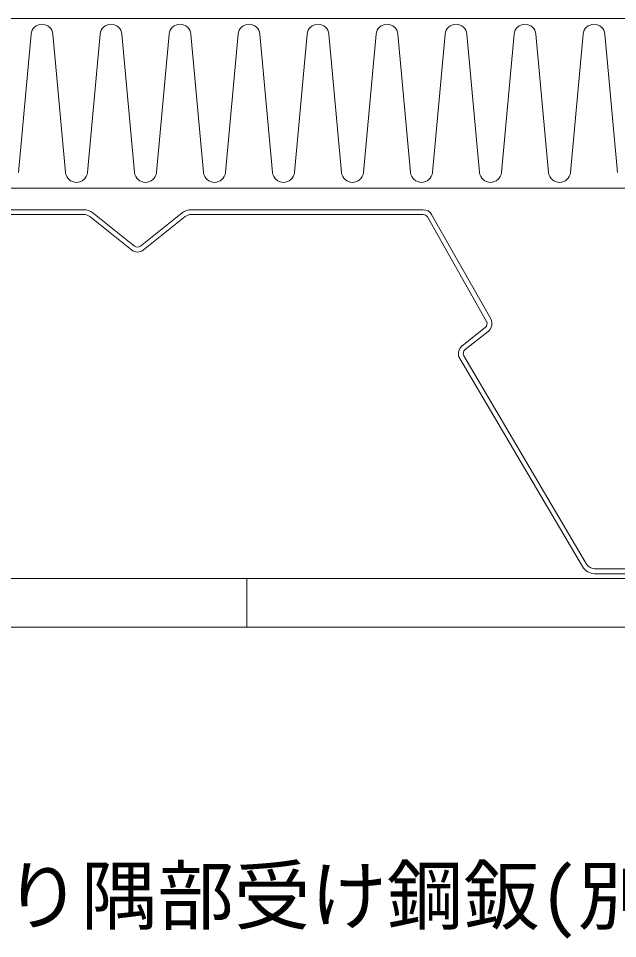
# Model space of a CAD drawing. Units: millimetres, scale not verified. Extents: x -840 to 840, y -594 to 594.
# Drawn here: x -181.4 to -57.9, y -337 to -147.5 of the extents above; entities that cross this region are included whole.
import ezdxf
from ezdxf.enums import TextEntityAlignment as Align

# ---------------------------------------------------------------- set-up
doc = ezdxf.new("R2010")
doc.units = ezdxf.units.MM
doc.header["$LTSCALE"] = 2
for name, color, linetype, lineweight in [('0-0_鋼材(C型・H鋼ｅｔｃ)', 7, 'Continuous', 9), ('0-2_躯体', 7, 'Continuous', 9), ('0-3_断熱材', 4, 'Continuous', 9), ('0-6_タイトル文字', 5, 'Continuous', 9), ('0-A_鋼材(受け鋼鈑)', 7, 'Continuous', 9)]:
    doc.layers.add(name, color=color, linetype=linetype, lineweight=lineweight)
doc.styles.add('ＭＳ ゴシック', font='')
doc.styles.get('ＭＳ ゴシック').set_extended_font_data('MS Gothic')

msp = doc.modelspace()

# ---------------------------------------------------------------- linework, layer by layer
at = {"layer": '0-0_鋼材(C型・H鋼ｅｔｃ)'}
for p, q in [((-309.315, -262.854), (-134.315, -262.854)), ((-134.315, -262.854), (-134.315, -272.854)), ((-210.815, -272.854), (-134.315, -272.854))]:
    msp.add_line(p, q, dxfattribs=at)
at = {"layer": '0-2_躯体'}
for p, q in [((-134.315, -262.854), (135.513, -262.854)), ((-134.315, -272.854), (135.513, -272.854))]:
    msp.add_line(p, q, dxfattribs=at)
at = {"layer": '0-3_断熱材'}
for p, q in [((-178.76, -150.72), (-181.36, -179.189)), ((-174.253, -150.72), (-171.652, -179.189)), ((-164.545, -150.72), (-167.146, -179.189)), ((-160.038, -150.72), (-157.438, -179.189)), ((-150.33, -150.72), (-152.931, -179.189)), ((-145.824, -150.72), (-143.223, -179.189)), ((-136.116, -150.72), (-138.716, -179.189)), ((-131.609, -150.72), (-129.008, -179.189)), ((-121.901, -150.72), (-124.501, -179.189)), ((-117.394, -150.72), (-114.794, -179.189)), ((-107.686, -150.72), (-110.287, -179.189)), ((-103.179, -150.72), (-100.579, -179.189)), ((-93.471, -150.72), (-96.072, -179.189)), ((-88.965, -150.72), (-86.364, -179.189)), ((-79.257, -150.72), (-81.857, -179.189)), ((-74.75, -150.72), (-72.149, -179.189)), ((-65.042, -150.72), (-67.642, -179.189)), ((-60.535, -150.72), (-57.935, -179.189))]:
    msp.add_line(p, q, dxfattribs=at)
at = {"layer": '0-3_断熱材', "color": 7}
msp.add_line((135.513, -182.454), (-192.315, -182.454), dxfattribs=at)
msp.add_lwpolyline([(-329.315, -182.454), (-329.315, -147.454), (135.513, -147.454)], dxfattribs=at)
at = {"layer": '0-3_断熱材'}
for centre, start, end in [((-176.506, -150.931), 5.35135, 174.64865), ((-162.292, -150.931), 5.35135, 174.64865), ((-148.077, -150.931), 5.35135, 174.64865), ((-133.862, -150.931), 5.35135, 174.64865), ((-119.647, -150.931), 5.35135, 174.64865), ((-105.433, -150.931), 5.35135, 174.64865), ((-91.218, -150.931), 5.35135, 174.64865), ((-77.003, -150.931), 5.35135, 174.64865), ((-62.789, -150.931), 5.35135, 174.64865), ((-169.399, -178.978), 185.35135, 354.64865), ((-155.184, -178.978), 185.35135, 354.64865), ((-140.97, -178.978), 185.35135, 354.64865), ((-126.755, -178.978), 185.35135, 354.64865), ((-112.54, -178.978), 185.35135, 354.64865), ((-98.325, -178.978), 185.35135, 354.64865), ((-84.111, -178.978), 185.35135, 354.64865), ((-69.896, -178.978), 185.35135, 354.64865)]:
    msp.add_arc(centre, 2.263, start, end, dxfattribs=at)
at = {"layer": '0-A_鋼材(受け鋼鈑)'}
for p, q in [((-167.881, -186.854), (-215.648, -186.854)), ((-157.44, -194.366), (-166.007, -187.512)), ((-147.623, -187.512), (-156.19, -194.366)), ((-97.981, -186.854), (-145.749, -186.854)), ((-215.648, -187.854), (-167.881, -187.854)), ((-166.632, -188.293), (-158.064, -195.146)), ((-155.565, -195.146), (-146.998, -188.293)), ((-145.749, -187.854), (-97.981, -187.854)), ((-97.111, -188.362), (-84.95, -209.856)), ((-84.08, -209.364), (-96.24, -187.87)), ((-85.2, -211.133), (-89.967, -214.903)), ((-89.346, -215.687), (-84.58, -211.917)), ((-90.449, -217.487), (-65.185, -260.377)), ((-64.323, -259.869), (-89.588, -216.979)), ((-18.259, -260.854), (-62.6, -260.854)), ((-62.6, -261.854), (-18.259, -261.854))]:
    msp.add_line(p, q, dxfattribs=at)
for centre, radius, start, end in [((-167.881, -189.854), 3, 51.34073, 90), ((-145.749, -189.854), 3, 90, 128.66027), ((-97.981, -188.854), 2, 29.5, 90), ((-167.881, -189.854), 2, 51.34073, 90), ((-145.749, -189.854), 2, 90, 128.66027), ((-97.981, -188.854), 1, 29.5, 90), ((-156.815, -193.585), 2, 231.34073, 308.66027), ((-156.815, -193.585), 1, 231.34073, 308.66027), ((-85.82, -210.348), 1, 308.34312, 29.5), ((-85.82, -210.348), 2, 308.34312, 29.5), ((-88.726, -216.472), 2, 128.34312, 210.5), ((-88.726, -216.472), 1, 128.34312, 210.5), ((-62.6, -258.854), 3, 210.5, 270), ((-62.6, -258.854), 2, 210.5, 270)]:
    msp.add_arc(centre, radius, start, end, dxfattribs=at)

# ---------------------------------------------------------------- texts
at = {"layer": '0-6_タイトル文字', "color": 7, "style": 'ＭＳ ゴシック'}
msp.add_text('入り隅部受け鋼鈑(別途工事)', height=11.54, dxfattribs=at).set_placement((-199.917, -337.393), align=Align.BOTTOM_LEFT)

doc.saveas('drawing.dxf')
